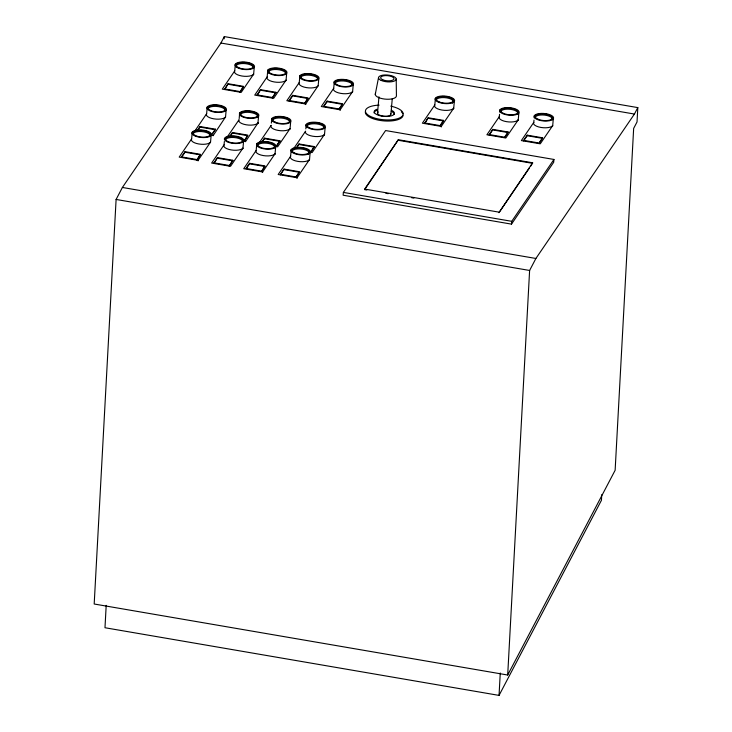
<?xml version="1.0" encoding="UTF-8"?>
<svg xmlns="http://www.w3.org/2000/svg" width="732" height="732" viewBox="0 0 732 732"><rect width="100%" height="100%" fill="white"/><g stroke="black" fill="none" stroke-linecap="round" stroke-linejoin="round"><path stroke-width="1.1" d="M116.104 199.452L94.19 604.01L507.697 675.023L615.136 470.273L633.656 128.402L637.032 121.96L637.81 107.604L224.303 36.6L220.927 43.032L122.39 187.465L116.104 199.452L529.611 270.465L535.897 258.469L634.434 114.046L637.81 107.604M106.195 605.346L104.987 627.736L499.05 695.4L601.439 500.285L601.741 494.686M224.184 38.805L224.303 36.6M499.05 695.4L500.258 673.01M507.697 675.023L529.611 270.465M184.995 152.238L185.05 151.68L200.403 154.315L196.807 160.088L200.358 154.882L184.995 152.238L182.039 156.584M211.136 135.374A9.772 3.751 5 0 1 194.904 135.942A9.772 3.751 5 0 1 199.013 129.93A9.772 3.751 5 0 1 211.136 135.374L210.542 142.118L198.097 160.345L179.203 157.106L191.638 138.87L192.232 132.126M197.631 130.58L200.046 126.545L215.409 129.18L212.985 133.215M198.052 160.912L198.097 160.345M194.822 131.055L206.634 113.734L207.229 106.982M213.049 135.768L225.538 116.974A9.772 3.751 5 0 1 213.717 118.822A9.772 3.751 5 0 1 206.634 113.734M217.486 157.636L213.881 163.41L217.486 157.636L232.84 160.281L229.235 166.045L232.84 160.281M228.146 83.713L224.541 89.487L228.146 83.713L243.509 86.349L239.904 92.122L243.454 86.907L228.1 84.272M225.493 117.541L226.133 110.23A9.772 3.751 5 0 0 214.009 104.786A9.772 3.751 5 0 0 209.901 110.806A9.772 3.751 5 0 0 226.133 110.23M224.074 144.826A9.772 3.751 5 0 0 231.156 149.923A9.772 3.751 5 0 0 242.978 148.074L230.534 166.31L211.63 163.062L224.074 144.826L224.367 141.459M234.734 70.903A9.772 3.751 5 0 0 241.816 76A9.772 3.751 5 0 0 253.638 74.142L241.203 92.378L222.299 89.13L234.734 70.903L235.329 64.16M232.428 133.059L232.483 132.501L247.837 135.136L244.232 140.91L247.791 135.704L232.428 133.059L230.058 136.536M239.172 118.566L239.666 112.948M242.923 148.633L243.564 141.331A9.772 3.751 5 0 0 231.44 135.887A9.772 3.751 5 0 0 227.341 141.907A9.772 3.751 5 0 0 243.564 141.331M245.485 141.734L257.975 122.939A9.772 3.751 5 0 1 246.153 124.788A9.772 3.751 5 0 1 239.071 119.691L227.249 137.012M253.592 74.71L254.233 67.399A9.772 3.751 5 0 0 242.109 61.964A9.772 3.751 5 0 0 238.001 67.975A9.772 3.751 5 0 0 254.233 67.399M249.53 163.849L249.585 163.282L264.938 165.917L261.333 171.691L264.892 166.484L249.53 163.849L246.565 168.186M260.583 89.67L256.978 95.444L260.583 89.67L275.937 92.305L272.341 98.079M258.57 116.187A9.772 3.751 5 0 1 242.338 116.763A9.772 3.751 5 0 1 246.437 110.752A9.772 3.751 5 0 1 258.57 116.187L257.92 123.498A9.772 3.751 5 0 0 258.213 122.546M256.173 150.472A9.772 3.751 5 0 0 263.255 155.568A9.772 3.751 5 0 0 275.076 153.72L262.632 171.947L243.729 168.708L256.173 150.472L256.767 143.728M267.171 76.86A9.772 3.751 5 0 0 274.253 81.957A9.772 3.751 5 0 0 286.075 80.108L273.631 98.344L254.727 95.096L267.171 76.86L267.766 70.116M262.751 141.313L264.581 138.147L279.935 140.782L276.925 145.686M262.587 172.514L262.632 171.947M271.371 123.086L271.764 118.584M275.022 154.278L275.662 146.976A9.772 3.751 5 0 0 263.538 141.532A9.772 3.751 5 0 0 259.439 147.544A9.772 3.751 5 0 0 275.662 146.976M286.029 80.666L286.67 73.365A9.772 3.751 5 0 0 274.546 67.92A9.772 3.751 5 0 0 270.437 73.932A9.772 3.751 5 0 0 286.67 73.365M280.429 174.857L284.034 169.083L299.388 171.718L295.783 177.492L298.748 173.145M292.626 95.874L292.681 95.316L308.035 97.951L304.439 103.724L307.989 98.518L292.626 95.874L289.671 100.22M290.018 129.143L290.668 121.832A9.772 3.751 5 0 0 278.535 116.388A9.772 3.751 5 0 0 274.436 122.409A9.772 3.751 5 0 0 290.668 121.832M290.622 156.273A9.772 3.751 5 0 0 297.704 161.369A9.772 3.751 5 0 0 309.526 159.512L297.082 177.748L278.178 174.5L290.622 156.273L291.217 149.529M318.768 79.001A9.772 3.751 5 0 1 302.536 79.578A9.772 3.751 5 0 1 306.644 73.566A9.772 3.751 5 0 1 318.768 79.001L318.173 85.745L305.729 103.981L286.834 100.732L299.269 82.506L299.864 75.762M297.201 147.105L299.031 143.939L314.385 146.583L311.375 151.487M297.036 178.315L297.082 177.748M305.683 104.548L305.729 103.981M305.82 128.887L306.214 124.385M309.471 160.079L310.121 152.768A9.772 3.751 5 0 0 297.988 147.333A9.772 3.751 5 0 0 293.889 153.345A9.772 3.751 5 0 0 310.121 152.768M327.076 101.675L327.131 101.117L342.485 103.752L338.889 109.526L342.439 104.31L327.076 101.675L324.12 106.012M324.468 134.935L325.118 127.633A9.772 3.751 5 0 0 312.994 122.189A9.772 3.751 5 0 0 308.886 128.21A9.772 3.751 5 0 0 325.118 127.633M333.719 88.297A9.772 3.751 5 0 0 340.801 93.394A9.772 3.751 5 0 0 352.623 91.546L340.179 109.782L321.284 106.533L333.719 88.297L334.314 81.554M340.133 110.34L340.179 109.782M343.381 192.406L343.134 195.215L511.494 224.129L553.694 162.266L553.941 159.457L385.59 130.543L343.381 192.406L511.741 221.32L553.941 159.457M352.577 92.113L353.217 84.802A9.772 3.751 5 0 0 341.094 79.358A9.772 3.751 5 0 0 336.985 85.379A9.772 3.751 5 0 0 353.217 84.802M377.52 113.186L378.956 96.816M390.915 114.101L392.251 98.829M366.86 190.018L364.627 189.634L398.345 139.72L532.649 162.788L530.7 166.146M428.229 117.76L424.624 123.534L428.229 117.76L443.583 120.396L443.537 120.954L428.174 118.319M434.817 104.951A9.772 3.751 5 0 0 441.899 110.047A9.772 3.751 5 0 0 453.721 108.19L441.277 126.426L422.382 123.177L434.817 104.951L435.412 98.207M441.231 126.993L441.277 126.426M453.675 108.757L454.316 101.446A9.772 3.751 5 0 0 442.192 96.002A9.772 3.751 5 0 0 438.084 102.023A9.772 3.751 5 0 0 454.316 101.446M492.709 129.921L492.764 129.363L508.118 131.998L508.072 132.556L492.709 129.921L489.159 135.136M499.352 116.553A9.772 3.751 5 0 0 506.434 121.649A9.772 3.751 5 0 0 518.256 119.792L505.812 138.028L486.908 134.78L499.352 116.553L499.544 114.302M499.746 112.051L499.947 109.809M532.649 162.788L498.931 212.701L529.428 168.003M518.201 120.359L518.842 113.048A9.772 3.751 5 0 0 506.718 107.613A9.772 3.751 5 0 0 502.619 113.625A9.772 3.751 5 0 0 518.842 113.048M511.494 224.129L511.741 221.32M527.159 135.722L527.214 135.164L542.568 137.799L542.522 138.357L527.159 135.722L523.609 140.928M533.802 122.345A9.772 3.751 5 0 0 540.884 127.441A9.772 3.751 5 0 0 552.706 125.593L540.262 143.829L521.358 140.581L533.802 122.345L533.994 120.103M534.195 117.852L534.397 115.601M552.651 126.16L553.301 118.849A9.772 3.751 5 0 0 541.168 113.405A9.772 3.751 5 0 0 537.068 119.426A9.772 3.751 5 0 0 553.301 118.849M375.26 94.373L378.49 77.821M197.082 130.882L200.046 126.545M185.05 151.68L181.49 156.886L196.853 159.53M211.85 134.386L215.409 129.18M229.519 136.838L232.483 132.501M275.937 92.305L272.386 97.521L257.024 94.876M259.348 142.658L271.169 125.337A9.772 3.751 5 0 0 278.252 130.433A9.772 3.751 5 0 0 290.073 128.576L277.629 146.812L275.406 146.427M292.681 95.316L289.122 100.522L304.485 103.157M261.617 142.484L264.581 138.147M249.585 163.282L246.025 168.488L261.388 171.132M276.385 145.988L279.935 140.782M293.797 148.45L305.619 131.129A9.772 3.751 5 0 0 312.701 136.225A9.772 3.751 5 0 0 324.523 134.377L312.079 152.613L309.856 152.229M327.131 101.117L323.571 106.323L338.934 108.958M296.067 148.285L299.031 143.939M284.034 169.083L280.475 174.289L295.838 176.924M310.835 151.789L314.385 146.583M398.345 139.72L364.673 189.076L498.986 212.143M443.583 120.396L440.033 125.602L424.67 122.967M440.572 125.3L442.942 121.823M492.764 129.363L489.205 134.569L504.568 137.204L508.118 131.998M505.107 136.902L507.477 133.425M527.214 135.164L523.654 140.37L539.017 143.005L542.568 137.799M539.557 142.703L541.927 139.226M220.927 43.032L634.434 114.046M260.528 90.237L275.891 92.873M224.596 88.92L239.95 91.555M289.076 101.089L291.272 101.464M398.29 140.288L532.603 163.346M200.001 127.103L215.354 129.738M298.976 144.506L314.339 147.141M264.527 138.705L279.889 141.34M210.88 134.825L213.104 135.21M243.308 140.791L245.531 141.166M217.431 158.204L232.794 160.839M283.979 169.641L299.342 172.276M213.927 162.852L229.29 165.487M385.892 193.294L388.125 193.678M411.631 197.713L413.873 198.097M122.39 187.465L535.897 258.469M396.213 79.038L396.424 95.819A10.614 4.072 5 0 1 384.629 99.067A10.614 4.072 5 0 1 375.58 93.33M210.542 142.118A9.772 3.751 5 0 1 198.72 143.966A9.772 3.751 5 0 1 191.638 138.87M318.173 85.745A9.772 3.751 5 0 1 306.351 87.602A9.772 3.751 5 0 1 299.269 82.506M403.021 115.683A18.941 7.265 5 0 1 382.571 120.78A18.941 7.265 5 0 1 365.405 111.603M401.328 111.84A18.941 7.265 5 0 1 402.81 113.771M291.958 151.68A8.638 3.312 5 0 1 302.664 149.2A8.638 3.312 5 0 1 308.09 154.452M257.508 145.888A8.638 3.312 5 0 1 267.098 143.243A8.638 3.312 5 0 1 274.463 147.91M225.41 140.242A8.638 3.312 5 0 1 233.883 137.497A8.638 3.312 5 0 1 242.631 141.422M192.974 134.276A8.638 3.312 5 0 1 201.446 131.54A8.638 3.312 5 0 1 210.194 135.466M307.284 127.423A8.638 3.312 5 0 1 314.303 123.754A8.638 3.312 5 0 1 324.175 127.725M208.227 108.299A8.638 3.312 5 0 1 218.676 106.662A8.638 3.312 5 0 1 224.934 111.163M240.407 115.098A8.638 3.312 5 0 1 250.005 112.463A8.638 3.312 5 0 1 257.371 117.129M272.505 120.743A8.638 3.312 5 0 1 280.978 117.998A8.638 3.312 5 0 1 289.726 121.924M335.055 83.713A8.638 3.312 5 0 1 343.528 80.968A8.638 3.312 5 0 1 352.275 84.894M300.605 77.912A8.638 3.312 5 0 1 309.078 75.167A8.638 3.312 5 0 1 317.825 79.093M268.836 73.154A8.638 3.312 5 0 1 276.98 69.531A8.638 3.312 5 0 1 285.471 74.298M236.399 67.198A8.638 3.312 5 0 1 243.417 63.519A8.638 3.312 5 0 1 253.29 67.49M436.153 100.357A8.638 3.312 5 0 1 446.859 97.878A8.638 3.312 5 0 1 452.285 103.13M535.138 117.76A8.638 3.312 5 0 1 544.736 115.125A8.638 3.312 5 0 1 552.093 119.783M500.688 111.959A8.638 3.312 5 0 1 510.277 109.324A8.638 3.312 5 0 1 517.643 113.991M374.089 112.948A10.166 3.898 5 0 1 376.934 110.376M391.263 111.365A10.166 3.898 5 0 1 394.338 114.338M390.659 113.414A6.725 2.58 5 0 1 383.449 116.159A6.725 2.58 5 0 1 378.362 111.95M390.769 106.149A18.941 7.265 5 0 1 399.187 118.126A18.941 7.265 5 0 1 368.663 115.427A18.941 7.265 5 0 1 379.112 105.124M391.355 110.239A10.166 3.898 5 0 1 391.593 115.784A10.166 3.898 5 0 1 377.264 114.805A10.166 3.898 5 0 1 377.035 109.251M294.676 153.089A8.638 3.312 5 0 0 309.014 152.585A8.638 3.312 5 0 0 298.299 147.773A8.638 3.312 5 0 0 294.676 153.089M260.226 147.288A8.638 3.312 5 0 0 274.564 146.784A8.638 3.312 5 0 0 263.849 141.971A8.638 3.312 5 0 0 260.226 147.288M228.128 141.651A8.638 3.312 5 0 0 242.466 141.139A8.638 3.312 5 0 0 231.751 136.335A8.638 3.312 5 0 0 228.128 141.651M195.691 135.685A8.638 3.312 5 0 0 210.038 135.182A8.638 3.312 5 0 0 199.324 130.369A8.638 3.312 5 0 0 195.691 135.685M275.223 122.153A8.638 3.312 5 0 0 289.561 121.649A8.638 3.312 5 0 0 278.846 116.836A8.638 3.312 5 0 0 275.223 122.153M309.673 127.954A8.638 3.312 5 0 0 324.011 127.441A8.638 3.312 5 0 0 313.305 122.637A8.638 3.312 5 0 0 309.673 127.954M210.688 110.55A8.638 3.312 5 0 0 225.035 110.038A8.638 3.312 5 0 0 214.32 105.234A8.638 3.312 5 0 0 210.688 110.55M243.125 116.507A8.638 3.312 5 0 0 257.463 116.004A8.638 3.312 5 0 0 246.748 111.191A8.638 3.312 5 0 0 243.125 116.507M337.772 85.122A8.638 3.312 5 0 0 352.119 84.61A8.638 3.312 5 0 0 341.405 79.806A8.638 3.312 5 0 0 337.772 85.122M303.322 79.321A8.638 3.312 5 0 0 317.661 78.818A8.638 3.312 5 0 0 306.955 74.005A8.638 3.312 5 0 0 303.322 79.321M271.224 73.676A8.638 3.312 5 0 0 285.562 73.173A8.638 3.312 5 0 0 274.857 68.36A8.638 3.312 5 0 0 271.224 73.676M238.797 67.719A8.638 3.312 5 0 0 253.135 67.216A8.638 3.312 5 0 0 242.42 62.403A8.638 3.312 5 0 0 238.797 67.719M537.855 119.17A8.638 3.312 5 0 0 552.193 118.657A8.638 3.312 5 0 0 541.479 113.853A8.638 3.312 5 0 0 537.855 119.17M438.871 101.766A8.638 3.312 5 0 0 453.218 101.263A8.638 3.312 5 0 0 442.503 96.45A8.638 3.312 5 0 0 438.871 101.766M503.406 113.369A8.638 3.312 5 0 0 517.744 112.865A8.638 3.312 5 0 0 507.029 108.052A8.638 3.312 5 0 0 503.406 113.369M382.671 79.742A6.725 2.58 5 0 0 393.825 79.349A6.725 2.58 5 0 0 385.49 75.606A6.725 2.58 5 0 0 382.671 79.742M381.189 80.429A8.885 3.413 5 0 0 395.948 79.907A8.885 3.413 5 0 0 384.922 74.957A8.885 3.413 5 0 0 381.189 80.429"/></g></svg>
